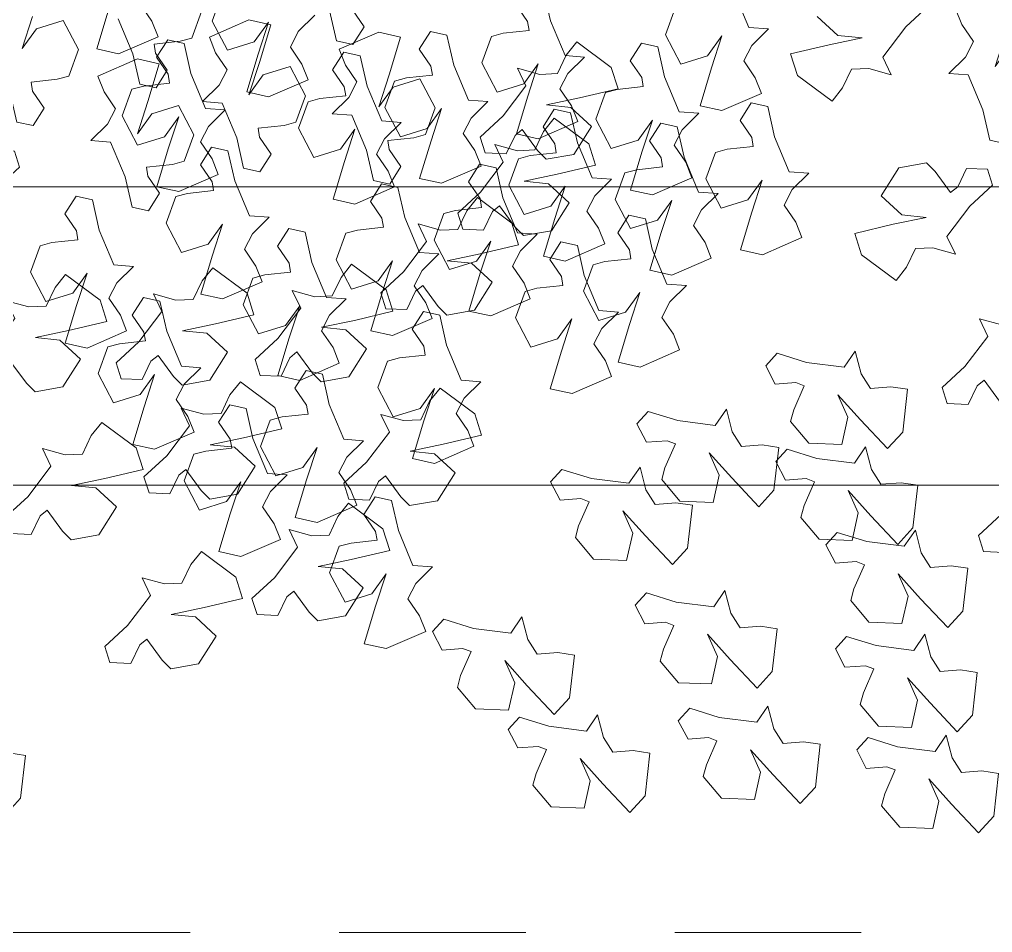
# Model space of a CAD drawing. Header units: metres. Extents: x 8 to 2416, y -346 to 476.
# Drawn here: x 222.397 to 223.05, y -116.551 to -115.938 of the extents above; entities that cross this region are included whole.
import ezdxf

# ---------------------------------------------------------------- set-up
doc = ezdxf.new("R2010")
doc.units = ezdxf.units.M
doc.linetypes.add('0', pattern=[0])
doc.linetypes.add('HIDDEN2', pattern=[0.1875, 0.125, -0.0625])
doc.layers.get('0').update_dxf_attribs({"color": 250, "linetype": '0', "lineweight": 20})
for name, color, linetype, lineweight in [('ARBOLES', 86, 'Continuous', 0), ('baños', 140, 'Continuous', 0), ('muros bajitos', 252, 'Continuous', 5)]:
    doc.layers.add(name, color=color, linetype=linetype, lineweight=lineweight)
doc.layers.add('Techos 1', color=7, linetype='HIDDEN2', lineweight=9, true_color=0x42391a)
doc.styles.get("Standard").update_dxf_attribs({"font": 'arial.ttf', "height": 0.1875})

# ---------------------------------------------------------------- blocks, each defined once
blk = doc.blocks.new('TREES')
at = {"layer": 'ARBOLES', "color": 252, "true_color": 0x8da178}
for p, q in [((0.11066, 0.00966), (0.11286, 0.00294)), ((0.11883, 0.00671), (0.11582, 0.01032)), ((0.02032, 0.00153), (0.02504, 0.0068)), ((0.03129, 0.00668), (0.03303, 0.00325)), ((0.11666, 0.00246), (0.11883, 0.00671)), ((0.16753, 0.00781), (0.16542, 0.00459)), ((0.17594, 0.00272), (0.16753, 0.00781)), ((-0.01535, -0.00196), (-0.01943, 0.00566)), ((0.07993, 0.00042), (0.08157, 0.00666)), ((0.09249, 0.00578), (0.08388, 0.00104)), ((0.09758, 0.00514), (0.09249, 0.00578)), ((0.09581, -0.00369), (0.09758, 0.00514)), ((0.12228, 0.00578), (0.11366, 0.00104)), ((0.12737, 0.00514), (0.12228, 0.00578)), ((0.12559, -0.00369), (0.12737, 0.00514)), ((0.16542, 0.00459), (0.1638, 0.00018)), ((0.03303, 0.00325), (0.03604, -0.00036)), ((0.06276, 0.00321), (0.06684, -0.00441)), ((0.11286, 0.00294), (0.11666, 0.00246)), ((0.17793, -0.00201), (0.17594, 0.00272)), ((-0.06062, -0.00466), (-0.06282, 0.00206)), ((-0.03253, 0.00083), (-0.03416, -0.00541)), ((-0.00005, 0.00202), (0.00506, -0.00188)), ((0.01576, -0.00581), (0.02032, 0.00153)), ((0.04152, -0.00558), (0.04322, 0.00195)), ((0.05027, 0.00172), (0.04435, -0.00075)), ((0.0544, -0.00461), (0.05027, 0.00172)), ((0.07732, -0.00055), (0.07993, 0.00042)), ((0.08388, 0.00104), (0.08562, -0.0024)), ((0.11366, 0.00104), (0.1154, -0.0024)), ((0.1546, 0.00056), (0.15691, -0.00328)), ((0.15987, -0.00037), (0.1546, 0.00056)), ((0.1638, 0.00018), (0.15987, -0.00037)), ((-0.06879, -0.00171), (-0.06578, -0.00532)), ((-0.01087, -0.00188), (-0.01535, -0.00196)), ((-0.01431, -0.00598), (-0.01087, -0.00188)), ((0.01066, -0.00192), (0.00328, -0.00421)), ((0.00506, -0.00188), (0.01066, -0.00192)), ((0.03604, -0.00036), (0.03455, -0.00404)), ((0.04435, -0.00075), (0.04152, -0.00558)), ((0.07148, -0.00175), (0.07732, -0.00055)), ((0.072, -0.00375), (0.07148, -0.00175)), ((0.16939, -0.00488), (0.17793, -0.00201)), ((-0.02411, -0.00927), (-0.02128, -0.00444)), ((-0.02128, -0.00444), (-0.02298, -0.01197)), ((0.00328, -0.00421), (-0.00526, -0.00709)), ((0.03455, -0.00404), (0.03111, -0.00814)), ((0.06684, -0.00441), (0.06904, -0.01113)), ((0.07501, -0.00736), (0.072, -0.00375)), ((0.08562, -0.0024), (0.08862, -0.00601)), ((0.0941, -0.01123), (0.09581, -0.00369)), ((0.10286, -0.00393), (0.09694, -0.0064)), ((0.10698, -0.01025), (0.10286, -0.00393)), ((0.1154, -0.0024), (0.11841, -0.00601)), ((0.12389, -0.01123), (0.12559, -0.00369)), ((0.13264, -0.00393), (0.12672, -0.0064)), ((0.13677, -0.01025), (0.13264, -0.00393)), ((0.15691, -0.00328), (0.15235, -0.01062)), ((-0.13593, -0.00574), (-0.13756, -0.01198)), ((-0.06578, -0.00532), (-0.06526, -0.00732)), ((-0.05654, -0.01229), (-0.06062, -0.00466)), ((-0.03416, -0.00541), (-0.03004, -0.01174)), ((-0.0158, -0.00966), (-0.01431, -0.00598)), ((0.01808, -0.00965), (0.01576, -0.00581)), ((0.05277, -0.01085), (0.0544, -0.00461)), ((0.06796, -0.00547), (0.05935, -0.01021)), ((0.07305, -0.00611), (0.06796, -0.00547)), ((0.07127, -0.01494), (0.07305, -0.00611)), ((0.08862, -0.00601), (0.08714, -0.00969)), ((0.09694, -0.0064), (0.0941, -0.01123)), ((0.11841, -0.00601), (0.11692, -0.00969)), ((0.12672, -0.0064), (0.12389, -0.01123)), ((0.16202, -0.00717), (0.16939, -0.00488)), ((-0.11772, -0.01255), (-0.11428, -0.00845)), ((-0.0711, -0.00852), (-0.07371, -0.00949)), ((-0.06526, -0.00732), (-0.0711, -0.00852)), ((-0.03945, -0.0078), (-0.04162, -0.01205)), ((-0.03565, -0.00828), (-0.03945, -0.0078)), ((-0.03345, -0.015), (-0.03565, -0.00828)), ((-0.00526, -0.00709), (-0.00327, -0.01181)), ((0.00887, -0.00927), (0.0128, -0.00872)), ((0.0128, -0.00872), (0.01808, -0.00965)), ((0.03111, -0.00814), (0.03559, -0.00805)), ((0.03559, -0.00805), (0.03967, -0.01568)), ((0.07284, -0.01161), (0.07501, -0.00736)), ((0.16762, -0.00721), (0.16202, -0.00717)), ((0.17272, -0.01111), (0.16762, -0.00721)), ((-0.15125, -0.01327), (-0.15426, -0.00966)), ((-0.12752, -0.01584), (-0.12468, -0.01101)), ((-0.12468, -0.01101), (-0.12639, -0.01854)), ((-0.08765, -0.00968), (-0.08982, -0.01393)), ((-0.08385, -0.01016), (-0.08765, -0.00968)), ((-0.08165, -0.01688), (-0.08385, -0.01016)), ((-0.07371, -0.00949), (-0.07534, -0.01573)), ((-0.03004, -0.01174), (-0.02411, -0.00927)), ((-0.01279, -0.01327), (-0.0158, -0.00966)), ((0.00725, -0.01368), (0.00887, -0.00927)), ((0.05015, -0.01182), (0.05277, -0.01085)), ((0.05935, -0.01021), (0.06108, -0.01365)), ((0.08714, -0.00969), (0.0837, -0.01379)), ((0.10535, -0.01649), (0.10698, -0.01025)), ((0.11692, -0.00969), (0.11348, -0.01379)), ((0.13514, -0.01649), (0.13677, -0.01025)), ((0.15235, -0.01062), (0.14763, -0.01589)), ((0.16403, -0.01003), (0.16192, -0.01325)), ((0.17244, -0.01512), (0.16403, -0.01003)), ((0.1693, -0.01784), (0.17272, -0.01111)), ((-0.16144, -0.01197), (-0.16321, -0.0208)), ((-0.14951, -0.0167), (-0.15125, -0.01327)), ((-0.13756, -0.01198), (-0.13344, -0.01831)), ((-0.1192, -0.01623), (-0.11772, -0.01255)), ((-0.05206, -0.0122), (-0.05654, -0.01229)), ((-0.0555, -0.0163), (-0.05206, -0.0122)), ((-0.04162, -0.01205), (-0.03861, -0.01566)), ((-0.02298, -0.01197), (-0.02476, -0.0208)), ((-0.01106, -0.0167), (-0.01279, -0.01327)), ((-0.00327, -0.01181), (0.00515, -0.0169)), ((0.04431, -0.01302), (0.05015, -0.01182)), ((0.04483, -0.01502), (0.04431, -0.01302)), ((0.06904, -0.01113), (0.07284, -0.01161)), ((0.1555, -0.01477), (0.15698, -0.01331)), ((0.15698, -0.01331), (0.16093, -0.01777)), ((0.16192, -0.01325), (0.1603, -0.01766)), ((-0.08982, -0.01393), (-0.08681, -0.01753)), ((-0.0653, -0.01959), (-0.06246, -0.01476)), ((-0.06246, -0.01476), (-0.06417, -0.02229)), ((-0.02937, -0.02263), (-0.03345, -0.015)), ((0.00515, -0.0169), (0.00725, -0.01368)), ((0.04784, -0.01863), (0.04483, -0.01502)), ((0.06108, -0.01365), (0.06409, -0.01725)), ((0.06957, -0.02248), (0.07127, -0.01494)), ((0.07833, -0.01517), (0.0724, -0.01765)), ((0.08245, -0.0215), (0.07833, -0.01517)), ((0.0837, -0.01379), (0.08818, -0.0137)), ((0.08818, -0.0137), (0.09226, -0.02132)), ((0.11348, -0.01379), (0.11796, -0.0137)), ((0.11796, -0.0137), (0.12204, -0.02132)), ((0.15388, -0.01917), (0.1555, -0.01477)), ((0.17443, -0.01985), (0.17244, -0.01512)), ((-0.15813, -0.02144), (-0.14951, -0.0167)), ((-0.14724, -0.01718), (-0.14941, -0.02142)), ((-0.14344, -0.01766), (-0.14724, -0.01718)), ((-0.14124, -0.02438), (-0.14344, -0.01766)), ((-0.13344, -0.01831), (-0.12752, -0.01584)), ((-0.1162, -0.01984), (-0.1192, -0.01623)), ((-0.10692, -0.01625), (-0.10909, -0.0205)), ((-0.10312, -0.01673), (-0.10692, -0.01625)), ((-0.10092, -0.02345), (-0.10312, -0.01673)), ((-0.08681, -0.01753), (-0.08629, -0.01954)), ((-0.07757, -0.0245), (-0.08165, -0.01688)), ((-0.07534, -0.01573), (-0.07122, -0.02206)), ((-0.05698, -0.01998), (-0.0555, -0.0163)), ((-0.03809, -0.01767), (-0.04393, -0.01886)), ((-0.03861, -0.01566), (-0.03809, -0.01767)), ((-0.01967, -0.02144), (-0.01106, -0.0167)), ((0.03967, -0.01568), (0.04187, -0.0224)), ((0.06409, -0.01725), (0.0626, -0.02093)), ((0.0724, -0.01765), (0.06957, -0.02248)), ((0.0969, -0.01866), (0.10274, -0.01747)), ((0.10274, -0.01747), (0.10535, -0.01649)), ((0.12668, -0.01866), (0.13252, -0.01747)), ((0.13252, -0.01747), (0.13514, -0.01649)), ((0.14763, -0.01589), (0.14912, -0.01942)), ((0.1511, -0.01728), (0.15341, -0.02112)), ((0.15637, -0.01821), (0.1511, -0.01728)), ((0.1603, -0.01766), (0.15637, -0.01821)), ((0.16093, -0.01777), (0.16308, -0.01955)), ((-0.12639, -0.01854), (-0.12816, -0.02737)), ((-0.11446, -0.02327), (-0.1162, -0.01984)), ((-0.08629, -0.01954), (-0.09213, -0.02073)), ((-0.07122, -0.02206), (-0.0653, -0.01959)), ((-0.05398, -0.02359), (-0.05698, -0.01998)), ((-0.04654, -0.01983), (-0.04818, -0.02607)), ((-0.04393, -0.01886), (-0.04654, -0.01983)), ((-0.01317, -0.01907), (-0.01533, -0.02332)), ((-0.00936, -0.01955), (-0.01317, -0.01907)), ((-0.00716, -0.02627), (-0.00936, -0.01955)), ((0.04567, -0.02288), (0.04784, -0.01863)), ((0.09742, -0.02067), (0.0969, -0.01866)), ((0.1272, -0.02067), (0.12668, -0.01866)), ((0.14912, -0.01942), (0.15388, -0.01917)), ((0.16308, -0.01955), (0.1693, -0.01784)), ((0.1659, -0.02272), (0.17443, -0.01985)), ((-0.16321, -0.0208), (-0.15813, -0.02144)), ((-0.14941, -0.02142), (-0.1464, -0.02503)), ((-0.10909, -0.0205), (-0.10608, -0.02411)), ((-0.09475, -0.02171), (-0.09638, -0.02795)), ((-0.09213, -0.02073), (-0.09475, -0.02171)), ((-0.02476, -0.0208), (-0.01967, -0.02144)), ((0.0626, -0.02093), (0.05916, -0.02504)), ((0.08082, -0.02774), (0.08245, -0.0215)), ((0.09226, -0.02132), (0.09446, -0.02804)), ((0.10043, -0.02428), (0.09742, -0.02067)), ((0.12204, -0.02132), (0.12424, -0.02804)), ((0.13021, -0.02428), (0.1272, -0.02067)), ((0.15341, -0.02112), (0.14885, -0.02846)), ((-0.13716, -0.032), (-0.14124, -0.02438)), ((-0.12307, -0.02801), (-0.11446, -0.02327)), ((-0.10608, -0.02411), (-0.10556, -0.02611)), ((-0.09684, -0.03107), (-0.10092, -0.02345)), ((-0.07309, -0.02441), (-0.07757, -0.0245)), ((-0.07653, -0.02852), (-0.07309, -0.02441)), ((-0.06417, -0.02229), (-0.06594, -0.03112)), ((-0.05224, -0.02702), (-0.05398, -0.02359)), ((-0.02489, -0.02254), (-0.02937, -0.02263)), ((-0.02833, -0.02664), (-0.02489, -0.02254)), ((-0.01533, -0.02332), (-0.01233, -0.02693)), ((0.04187, -0.0224), (0.04567, -0.02288)), ((0.09826, -0.02852), (0.10043, -0.02428)), ((0.12804, -0.02852), (0.13021, -0.02428)), ((0.15852, -0.02502), (0.1659, -0.02272)), ((-0.1464, -0.02503), (-0.14588, -0.02704)), ((-0.10556, -0.02611), (-0.1114, -0.0273)), ((-0.05785, -0.0247), (-0.06002, -0.02894)), ((-0.05405, -0.02517), (-0.05785, -0.0247)), ((-0.05185, -0.0319), (-0.05405, -0.02517)), ((-0.04818, -0.02607), (-0.04405, -0.0324)), ((-0.03813, -0.02993), (-0.0353, -0.0251)), ((-0.0353, -0.0251), (-0.037, -0.03263)), ((-0.03332, -0.02564), (-0.03548, -0.02989)), ((-0.02951, -0.02612), (-0.03332, -0.02564)), ((-0.02982, -0.03032), (-0.02833, -0.02664)), ((-0.02731, -0.03284), (-0.02951, -0.02612)), ((-0.00309, -0.0339), (-0.00716, -0.02627)), ((0.05916, -0.02504), (0.06364, -0.02495)), ((0.06364, -0.02495), (0.06772, -0.03257)), ((0.16412, -0.02505), (0.15852, -0.02502)), ((0.16922, -0.02895), (0.16412, -0.02505)), ((-0.15172, -0.02823), (-0.15433, -0.02921)), ((-0.14588, -0.02704), (-0.15172, -0.02823)), ((-0.12816, -0.02737), (-0.12307, -0.02801)), ((-0.11401, -0.02828), (-0.11564, -0.03452)), ((-0.1114, -0.0273), (-0.11401, -0.02828)), ((-0.09638, -0.02795), (-0.09226, -0.03427)), ((-0.08633, -0.0318), (-0.0835, -0.02697)), ((-0.0835, -0.02697), (-0.0852, -0.03451)), ((-0.07802, -0.0322), (-0.07653, -0.02852)), ((-0.06085, -0.03176), (-0.05224, -0.02702)), ((-0.01233, -0.02693), (-0.0118, -0.02893)), ((0.07236, -0.02991), (0.0782, -0.02872)), ((0.0782, -0.02872), (0.08082, -0.02774)), ((0.09446, -0.02804), (0.09826, -0.02852)), ((0.12424, -0.02804), (0.12804, -0.02852)), ((0.14885, -0.02846), (0.14413, -0.03373)), ((-0.15433, -0.02921), (-0.15596, -0.03545)), ((-0.09236, -0.03099), (-0.09684, -0.03107)), ((-0.0958, -0.03509), (-0.09236, -0.03099)), ((-0.06002, -0.02894), (-0.05701, -0.03255)), ((-0.04405, -0.0324), (-0.03813, -0.02993)), ((-0.03548, -0.02989), (-0.03248, -0.0335)), ((-0.02681, -0.03393), (-0.02982, -0.03032)), ((-0.02026, -0.0311), (-0.02189, -0.03734)), ((-0.01764, -0.03013), (-0.02026, -0.0311)), ((-0.0118, -0.02893), (-0.01764, -0.03013)), ((0.02177, -0.03068), (0.01835, -0.03741)), ((0.02799, -0.02897), (0.02177, -0.03068)), ((0.03015, -0.03075), (0.02799, -0.02897)), ((0.0341, -0.03521), (0.03015, -0.03075)), ((0.0372, -0.02935), (0.03558, -0.03376)), ((0.04196, -0.0291), (0.0372, -0.02935)), ((0.04344, -0.03263), (0.04196, -0.0291)), ((0.07288, -0.03192), (0.07236, -0.02991)), ((0.14826, -0.02975), (0.14615, -0.03297)), ((0.15667, -0.03484), (0.14826, -0.02975)), ((0.1658, -0.03568), (0.16922, -0.02895)), ((-0.13268, -0.03191), (-0.13716, -0.032)), ((-0.13612, -0.03601), (-0.13268, -0.03191)), ((-0.09226, -0.03427), (-0.08633, -0.0318)), ((-0.07501, -0.0358), (-0.07802, -0.0322)), ((-0.06594, -0.03112), (-0.06085, -0.03176)), ((-0.05701, -0.03255), (-0.05649, -0.03456)), ((-0.04777, -0.03952), (-0.05185, -0.0319)), ((-0.037, -0.03263), (-0.03878, -0.04146)), ((-0.02324, -0.04047), (-0.02731, -0.03284)), ((0.03872, -0.0379), (0.04344, -0.03263)), ((0.06772, -0.03257), (0.06992, -0.03929)), ((0.07589, -0.03552), (0.07288, -0.03192)), ((0.14615, -0.03297), (0.14453, -0.03737)), ((0.15038, -0.03701), (0.152, -0.03261)), ((0.152, -0.03261), (0.15348, -0.03115)), ((0.15348, -0.03115), (0.15743, -0.03561)), ((-0.15596, -0.03545), (-0.15184, -0.04177)), ((-0.14592, -0.0393), (-0.14308, -0.03447)), ((-0.14308, -0.03447), (-0.14479, -0.04201)), ((-0.11564, -0.03452), (-0.11152, -0.04085)), ((-0.1056, -0.03838), (-0.10276, -0.03355)), ((-0.10276, -0.03355), (-0.10447, -0.04108)), ((-0.09728, -0.03877), (-0.0958, -0.03509)), ((-0.0852, -0.03451), (-0.08698, -0.04334)), ((-0.05649, -0.03456), (-0.06233, -0.03575)), ((-0.03196, -0.03551), (-0.03779, -0.0367)), ((-0.03248, -0.0335), (-0.03196, -0.03551)), ((-0.02507, -0.03736), (-0.02681, -0.03393)), ((0.0014, -0.03381), (-0.00309, -0.0339)), ((-0.00204, -0.03791), (0.0014, -0.03381)), ((0.03558, -0.03376), (0.0341, -0.03521)), ((0.07372, -0.03977), (0.07589, -0.03552)), ((0.14413, -0.03373), (0.14562, -0.03726)), ((0.15866, -0.03956), (0.15667, -0.03484)), ((-0.1376, -0.03969), (-0.13612, -0.03601)), ((-0.07328, -0.03924), (-0.07501, -0.0358)), ((-0.06495, -0.03673), (-0.06658, -0.04297)), ((-0.06233, -0.03575), (-0.06495, -0.03673)), ((-0.04041, -0.03767), (-0.04204, -0.04391)), ((-0.03779, -0.0367), (-0.04041, -0.03767)), ((-0.03369, -0.0421), (-0.02507, -0.03736)), ((-0.02189, -0.03734), (-0.01777, -0.04367)), ((-0.01184, -0.0412), (-0.00901, -0.03637)), ((-0.00901, -0.03637), (-0.01072, -0.0439)), ((0.01835, -0.03741), (0.02346, -0.04131)), ((0.13533, -0.037), (0.13765, -0.04084)), ((0.1406, -0.03793), (0.13533, -0.037)), ((0.14453, -0.03737), (0.1406, -0.03793)), ((0.14562, -0.03726), (0.15038, -0.03701)), ((0.15743, -0.03561), (0.15958, -0.03739)), ((0.15958, -0.03739), (0.1658, -0.03568)), ((-0.15184, -0.04177), (-0.14592, -0.0393)), ((-0.1346, -0.0433), (-0.1376, -0.03969)), ((-0.11152, -0.04085), (-0.1056, -0.03838)), ((-0.09428, -0.04238), (-0.09728, -0.03877)), ((-0.08189, -0.04398), (-0.07328, -0.03924)), ((-0.07364, -0.03879), (-0.0758, -0.04304)), ((-0.06983, -0.03927), (-0.07364, -0.03879)), ((-0.06763, -0.04599), (-0.06983, -0.03927)), ((-0.04329, -0.03943), (-0.04777, -0.03952)), ((-0.04673, -0.04353), (-0.04329, -0.03943)), ((-0.00353, -0.04159), (-0.00204, -0.03791)), ((0.03416, -0.04524), (0.03872, -0.0379)), ((0.06992, -0.03929), (0.07372, -0.03977)), ((0.15013, -0.04244), (0.15866, -0.03956)), ((-0.14479, -0.04201), (-0.14656, -0.05084)), ((-0.13497, -0.04066), (-0.13714, -0.04491)), ((-0.13117, -0.04114), (-0.13497, -0.04066)), ((-0.12897, -0.04786), (-0.13117, -0.04114)), ((-0.10447, -0.04108), (-0.10624, -0.04991)), ((-0.05653, -0.04682), (-0.0537, -0.04199)), ((-0.0537, -0.04199), (-0.0554, -0.04953)), ((-0.03878, -0.04146), (-0.03369, -0.0421)), ((-0.01876, -0.04038), (-0.02324, -0.04047)), ((-0.02219, -0.04448), (-0.01876, -0.04038)), ((-0.01777, -0.04367), (-0.01184, -0.0412)), ((-0.00052, -0.0452), (-0.00353, -0.04159)), ((0.02906, -0.04135), (0.02168, -0.04364)), ((0.02346, -0.04131), (0.02906, -0.04135)), ((0.13765, -0.04084), (0.13308, -0.04818)), ((-0.13286, -0.04674), (-0.1346, -0.0433)), ((-0.09254, -0.04581), (-0.09428, -0.04238)), ((-0.08698, -0.04334), (-0.08189, -0.04398)), ((-0.0758, -0.04304), (-0.0728, -0.04664)), ((-0.06658, -0.04297), (-0.06245, -0.04929)), ((-0.04822, -0.04721), (-0.04673, -0.04353)), ((-0.04204, -0.04391), (-0.03792, -0.05024)), ((-0.03199, -0.04777), (-0.02916, -0.04294)), ((-0.02916, -0.04294), (-0.03087, -0.05048)), ((-0.01072, -0.0439), (-0.01249, -0.05273)), ((0.02168, -0.04364), (0.01314, -0.04652)), ((0.14275, -0.04473), (0.15013, -0.04244)), ((-0.13714, -0.04491), (-0.13413, -0.04852)), ((-0.10116, -0.05055), (-0.09254, -0.04581)), ((-0.09554, -0.04536), (-0.0977, -0.04961)), ((-0.09173, -0.04584), (-0.09554, -0.04536)), ((-0.08953, -0.05256), (-0.09173, -0.04584)), ((-0.0728, -0.04664), (-0.07227, -0.04865)), ((-0.06356, -0.05361), (-0.06763, -0.04599)), ((-0.02368, -0.04816), (-0.02219, -0.04448)), ((0.00121, -0.04863), (-0.00052, -0.0452)), ((0.01314, -0.04652), (0.01514, -0.05124)), ((0.03648, -0.04908), (0.03416, -0.04524)), ((0.14835, -0.04477), (0.14275, -0.04473)), ((0.15345, -0.04866), (0.14835, -0.04477)), ((-0.14147, -0.05148), (-0.13286, -0.04674)), ((-0.13413, -0.04852), (-0.13361, -0.05052)), ((-0.12489, -0.05549), (-0.12897, -0.04786)), ((-0.07227, -0.04865), (-0.07811, -0.04984)), ((-0.06245, -0.04929), (-0.05653, -0.04682)), ((-0.04521, -0.05082), (-0.04822, -0.04721)), ((-0.03859, -0.04723), (-0.04075, -0.05148)), ((-0.03478, -0.04771), (-0.03859, -0.04723)), ((-0.03792, -0.05024), (-0.03199, -0.04777)), ((-0.03258, -0.05443), (-0.03478, -0.04771)), ((-0.02067, -0.05177), (-0.02368, -0.04816)), ((-0.0074, -0.05337), (0.00121, -0.04863)), ((0.02565, -0.05311), (0.02727, -0.0487)), ((0.02727, -0.0487), (0.03121, -0.04815)), ((0.03121, -0.04815), (0.03648, -0.04908)), ((0.12109, -0.04759), (0.11899, -0.05081)), ((0.1295, -0.05268), (0.12109, -0.04759)), ((0.13308, -0.04818), (0.12836, -0.05344)), ((0.15004, -0.0554), (0.15345, -0.04866)), ((-0.14656, -0.05084), (-0.14147, -0.05148)), ((-0.13361, -0.05052), (-0.13945, -0.05172)), ((-0.10624, -0.04991), (-0.10116, -0.05055)), ((-0.0977, -0.04961), (-0.0947, -0.05321)), ((-0.08073, -0.05082), (-0.08236, -0.05706)), ((-0.07811, -0.04984), (-0.08073, -0.05082)), ((-0.0554, -0.04953), (-0.05718, -0.05836)), ((-0.04347, -0.05426), (-0.04521, -0.05082)), ((-0.03087, -0.05048), (-0.03264, -0.0593)), ((0.11899, -0.05081), (0.11737, -0.05521)), ((0.13623, -0.05232), (0.13771, -0.05087)), ((0.13771, -0.05087), (0.14166, -0.05533)), ((-0.14207, -0.05269), (-0.1437, -0.05893)), ((-0.13945, -0.05172), (-0.14207, -0.05269)), ((-0.0947, -0.05321), (-0.09417, -0.05522)), ((-0.08546, -0.06018), (-0.08953, -0.05256)), ((-0.04075, -0.05148), (-0.03774, -0.05509)), ((-0.01894, -0.0552), (-0.02067, -0.05177)), ((-0.01249, -0.05273), (-0.0074, -0.05337)), ((0.01514, -0.05124), (0.02355, -0.05633)), ((0.02355, -0.05633), (0.02565, -0.05311)), ((0.08956, -0.05134), (0.08745, -0.05456)), ((0.09797, -0.05643), (0.08956, -0.05134)), ((0.1315, -0.0574), (0.1295, -0.05268)), ((0.13461, -0.05673), (0.13623, -0.05232)), ((-0.16476, -0.05473), (-0.16692, -0.05898)), ((-0.16095, -0.05521), (-0.16476, -0.05473)), ((-0.15875, -0.06193), (-0.16095, -0.05521)), ((-0.12041, -0.0554), (-0.12489, -0.05549)), ((-0.12385, -0.0595), (-0.12041, -0.0554)), ((-0.09417, -0.05522), (-0.10001, -0.05641)), ((-0.05907, -0.05352), (-0.06356, -0.05361)), ((-0.06251, -0.05762), (-0.05907, -0.05352)), ((-0.05349, -0.05473), (-0.05565, -0.05898)), ((-0.04968, -0.05521), (-0.05349, -0.05473)), ((-0.05209, -0.059), (-0.04347, -0.05426)), ((-0.04748, -0.06193), (-0.04968, -0.05521)), ((-0.03774, -0.05509), (-0.03722, -0.0571)), ((-0.02851, -0.06206), (-0.03258, -0.05443)), ((-0.02755, -0.05994), (-0.01894, -0.0552)), ((0.08745, -0.05456), (0.08583, -0.05896)), ((0.10816, -0.05484), (0.11048, -0.05868)), ((0.11343, -0.05577), (0.10816, -0.05484)), ((0.11737, -0.05521), (0.11343, -0.05577)), ((0.12836, -0.05344), (0.12985, -0.05698)), ((0.14166, -0.05533), (0.14381, -0.05711)), ((0.14381, -0.05711), (0.15004, -0.0554)), ((-0.11569, -0.05756), (-0.11785, -0.0618)), ((-0.11188, -0.05803), (-0.11569, -0.05756)), ((-0.10263, -0.05739), (-0.10426, -0.06363)), ((-0.10001, -0.05641), (-0.10263, -0.05739)), ((-0.08236, -0.05706), (-0.07824, -0.06338)), ((-0.07231, -0.06091), (-0.06948, -0.05608)), ((-0.06948, -0.05608), (-0.07119, -0.06362)), ((-0.064, -0.06131), (-0.06251, -0.05762)), ((-0.03722, -0.0571), (-0.04306, -0.05829)), ((0.05626, -0.05603), (0.05415, -0.05925)), ((0.06467, -0.06112), (0.05626, -0.05603)), ((0.09996, -0.06115), (0.09797, -0.05643)), ((0.12296, -0.06028), (0.1315, -0.0574)), ((0.12985, -0.05698), (0.13461, -0.05673)), ((-0.16692, -0.05898), (-0.16391, -0.06259)), ((-0.1437, -0.05893), (-0.13957, -0.06526)), ((-0.13365, -0.06279), (-0.13082, -0.05796)), ((-0.13082, -0.05796), (-0.13252, -0.06549)), ((-0.12534, -0.06318), (-0.12385, -0.0595)), ((-0.10968, -0.06476), (-0.11188, -0.05803)), ((-0.05718, -0.05836), (-0.05209, -0.059)), ((-0.05565, -0.05898), (-0.05265, -0.06259)), ((-0.04568, -0.05926), (-0.04731, -0.0655)), ((-0.04306, -0.05829), (-0.04568, -0.05926)), ((-0.03264, -0.0593), (-0.02755, -0.05994)), ((0.05415, -0.05925), (0.05253, -0.06366)), ((0.07663, -0.05859), (0.07895, -0.06243)), ((0.0819, -0.05952), (0.07663, -0.05859)), ((0.08583, -0.05896), (0.0819, -0.05952)), ((0.11048, -0.05868), (0.10592, -0.06602)), ((-0.15468, -0.06956), (-0.15875, -0.06193)), ((-0.11785, -0.0618), (-0.11485, -0.06541)), ((-0.08097, -0.06009), (-0.08546, -0.06018)), ((-0.08441, -0.0642), (-0.08097, -0.06009)), ((-0.07824, -0.06338), (-0.07231, -0.06091)), ((-0.06099, -0.06491), (-0.064, -0.06131)), ((-0.04341, -0.06956), (-0.04748, -0.06193)), ((-0.02402, -0.06197), (-0.02851, -0.06206)), ((-0.02746, -0.06607), (-0.02402, -0.06197)), ((0.06666, -0.06585), (0.06467, -0.06112)), ((0.09143, -0.06403), (0.09996, -0.06115)), ((0.11558, -0.06257), (0.12296, -0.06028)), ((-0.16391, -0.06259), (-0.16339, -0.06459)), ((-0.13957, -0.06526), (-0.13365, -0.06279)), ((-0.12233, -0.06679), (-0.12534, -0.06318)), ((-0.10426, -0.06363), (-0.10014, -0.06996)), ((-0.09421, -0.06748), (-0.09138, -0.06266)), ((-0.09138, -0.06266), (-0.09309, -0.07019)), ((-0.0859, -0.06788), (-0.08441, -0.0642)), ((-0.07119, -0.06362), (-0.07296, -0.07245)), ((-0.05265, -0.06259), (-0.05212, -0.06459)), ((0.04333, -0.06329), (0.04565, -0.06712)), ((0.0486, -0.06421), (0.04333, -0.06329)), ((0.05253, -0.06366), (0.0486, -0.06421)), ((0.07895, -0.06243), (0.07438, -0.06977)), ((0.08405, -0.06632), (0.09143, -0.06403)), ((0.12118, -0.06261), (0.11558, -0.06257)), ((0.12628, -0.06651), (0.12118, -0.06261)), ((-0.16923, -0.06579), (-0.17185, -0.06676)), ((-0.16339, -0.06459), (-0.16923, -0.06579)), ((-0.13252, -0.06549), (-0.1343, -0.07432)), ((-0.11485, -0.06541), (-0.11432, -0.06742)), ((-0.10561, -0.07238), (-0.10968, -0.06476)), ((-0.05926, -0.06835), (-0.06099, -0.06491)), ((-0.05796, -0.06579), (-0.06058, -0.06676)), ((-0.05212, -0.06459), (-0.05796, -0.06579)), ((-0.04731, -0.0655), (-0.04319, -0.07183)), ((-0.03726, -0.06936), (-0.03443, -0.06453)), ((-0.03443, -0.06453), (-0.03613, -0.07207)), ((-0.02895, -0.06975), (-0.02746, -0.06607)), ((0.05813, -0.06873), (0.06666, -0.06585)), ((0.08965, -0.06636), (0.08405, -0.06632)), ((0.09475, -0.07025), (0.08965, -0.06636)), ((0.10592, -0.06602), (0.10119, -0.07129)), ((0.12287, -0.07324), (0.12628, -0.06651)), ((-0.17185, -0.06676), (-0.17348, -0.073)), ((-0.12016, -0.06861), (-0.12278, -0.06958)), ((-0.12059, -0.07022), (-0.12233, -0.06679)), ((-0.11432, -0.06742), (-0.12016, -0.06861)), ((-0.10014, -0.06996), (-0.09421, -0.06748)), ((-0.08289, -0.07148), (-0.0859, -0.06788)), ((-0.06787, -0.07309), (-0.05926, -0.06835)), ((-0.06058, -0.06676), (-0.06221, -0.073)), ((0.04565, -0.06712), (0.04108, -0.07447)), ((0.05075, -0.07102), (0.05813, -0.06873)), ((0.10906, -0.07016), (0.11054, -0.06871)), ((0.11054, -0.06871), (0.11449, -0.07317)), ((-0.15019, -0.06947), (-0.15468, -0.06956)), ((-0.15363, -0.07357), (-0.15019, -0.06947)), ((-0.12921, -0.07496), (-0.12059, -0.07022)), ((-0.12278, -0.06958), (-0.12441, -0.07583)), ((-0.09309, -0.07019), (-0.09486, -0.07902)), ((-0.03892, -0.06947), (-0.04341, -0.06956)), ((-0.04319, -0.07183), (-0.03726, -0.06936)), ((-0.04236, -0.07357), (-0.03892, -0.06947)), ((-0.02594, -0.07336), (-0.02895, -0.06975)), ((0.05635, -0.07106), (0.05075, -0.07102)), ((0.06145, -0.07495), (0.05635, -0.07106)), ((0.07438, -0.06977), (0.06966, -0.07503)), ((0.09133, -0.07699), (0.09475, -0.07025)), ((0.10744, -0.07457), (0.10906, -0.07016)), ((-0.17348, -0.073), (-0.16936, -0.07933)), ((-0.16343, -0.07686), (-0.1606, -0.07203)), ((-0.1606, -0.07203), (-0.1623, -0.07956)), ((-0.10113, -0.07229), (-0.10561, -0.07238)), ((-0.10456, -0.07639), (-0.10113, -0.07229)), ((-0.08116, -0.07492), (-0.08289, -0.07148)), ((-0.07296, -0.07245), (-0.06787, -0.07309)), ((-0.06221, -0.073), (-0.05809, -0.07933)), ((-0.05216, -0.07686), (-0.04933, -0.07203)), ((-0.04933, -0.07203), (-0.05103, -0.07956)), ((-0.03613, -0.07207), (-0.03791, -0.08089)), ((0.01577, -0.07329), (0.01361, -0.07721)), ((0.0176, -0.07831), (0.01577, -0.07329)), ((0.07753, -0.07391), (0.07901, -0.07246)), ((0.07901, -0.07246), (0.08296, -0.07692)), ((0.10119, -0.07129), (0.10268, -0.07482)), ((0.11449, -0.07317), (0.11665, -0.07495)), ((0.11665, -0.07495), (0.12287, -0.07324)), ((-0.15512, -0.07725), (-0.15363, -0.07357)), ((-0.1343, -0.07432), (-0.12921, -0.07496)), ((-0.11436, -0.07968), (-0.11153, -0.07485)), ((-0.11153, -0.07485), (-0.11324, -0.08239)), ((-0.08977, -0.07966), (-0.08116, -0.07492)), ((-0.08327, -0.07352), (-0.08544, -0.07777)), ((-0.07947, -0.074), (-0.08327, -0.07352)), ((-0.07727, -0.08072), (-0.07947, -0.074)), ((-0.04385, -0.07725), (-0.04236, -0.07357)), ((-0.02421, -0.07679), (-0.02594, -0.07336)), ((-0.00196, -0.07547), (-0.00427, -0.07853)), ((0.00496, -0.07693), (-0.00196, -0.07547)), ((0.04108, -0.07447), (0.03636, -0.07973)), ((0.05803, -0.08168), (0.06145, -0.07495)), ((0.06966, -0.07503), (0.07115, -0.07857)), ((0.07591, -0.07832), (0.07753, -0.07391)), ((0.10268, -0.07482), (0.10744, -0.07457)), ((0.14388, -0.07387), (0.14177, -0.07709)), ((0.15229, -0.07896), (0.14388, -0.07387)), ((-0.16936, -0.07933), (-0.16343, -0.07686)), ((-0.15211, -0.08086), (-0.15512, -0.07725)), ((-0.14724, -0.07632), (-0.14941, -0.08057)), ((-0.14344, -0.0768), (-0.14724, -0.07632)), ((-0.14124, -0.08352), (-0.14344, -0.0768)), ((-0.12441, -0.07583), (-0.12029, -0.08215)), ((-0.10605, -0.08007), (-0.10456, -0.07639)), ((-0.08544, -0.07777), (-0.08243, -0.08138)), ((-0.05809, -0.07933), (-0.05216, -0.07686)), ((-0.04084, -0.08086), (-0.04385, -0.07725)), ((-0.03282, -0.08153), (-0.02421, -0.07679)), ((0.01361, -0.07721), (0.00496, -0.07693)), ((0.04423, -0.07861), (0.04571, -0.07715)), ((0.04571, -0.07715), (0.04966, -0.08161)), ((0.08296, -0.07692), (0.08511, -0.0787)), ((0.08511, -0.0787), (0.09133, -0.07699)), ((0.09831, -0.0767), (0.0962, -0.07992)), ((0.10672, -0.08178), (0.09831, -0.0767)), ((0.14177, -0.07709), (0.14015, -0.0815)), ((-0.1623, -0.07956), (-0.16408, -0.08839)), ((-0.12029, -0.08215), (-0.11436, -0.07968)), ((-0.09486, -0.07902), (-0.08977, -0.07966)), ((-0.05103, -0.07956), (-0.05281, -0.08839)), ((-0.00427, -0.07853), (-0.00168, -0.08253)), ((0.02005, -0.08144), (0.0176, -0.07831)), ((0.03636, -0.07973), (0.03785, -0.08326)), ((0.04261, -0.08302), (0.04423, -0.07861)), ((0.07115, -0.07857), (0.07591, -0.07832)), ((0.0962, -0.07992), (0.09458, -0.08432)), ((0.15428, -0.08369), (0.15229, -0.07896)), ((-0.15038, -0.08429), (-0.15211, -0.08086)), ((-0.14941, -0.08057), (-0.1464, -0.08418)), ((-0.10304, -0.08368), (-0.10605, -0.08007)), ((-0.08243, -0.08138), (-0.08191, -0.08338)), ((-0.07319, -0.08835), (-0.07727, -0.08072)), ((-0.03911, -0.08429), (-0.04084, -0.08086)), ((-0.03791, -0.08089), (-0.03282, -0.08153)), ((-0.00168, -0.08253), (0.00295, -0.08173)), ((0.00295, -0.08173), (0.00495, -0.08228)), ((0.02467, -0.08064), (0.02005, -0.08144)), ((0.02852, -0.08086), (0.02467, -0.08064)), ((0.02831, -0.09069), (0.02852, -0.08086)), ((0.04966, -0.08161), (0.05181, -0.08339)), ((0.05181, -0.08339), (0.05803, -0.08168)), ((0.10871, -0.08651), (0.10672, -0.08178)), ((0.13095, -0.08113), (0.13326, -0.08496)), ((0.13622, -0.08205), (0.13095, -0.08113)), ((0.14015, -0.0815), (0.13622, -0.08205)), ((-0.15899, -0.08903), (-0.15038, -0.08429)), ((-0.1464, -0.08418), (-0.14588, -0.08618)), ((-0.13716, -0.09115), (-0.14124, -0.08352)), ((-0.11324, -0.08239), (-0.11501, -0.09122)), ((-0.10131, -0.08711), (-0.10304, -0.08368)), ((-0.08191, -0.08338), (-0.08775, -0.08458)), ((-0.04772, -0.08903), (-0.03911, -0.08429)), ((0.00495, -0.08228), (0.00306, -0.08793)), ((0.01278, -0.08358), (0.01846, -0.08882)), ((0.01555, -0.08845), (0.01278, -0.08358)), ((0.03785, -0.08326), (0.04261, -0.08302)), ((0.08538, -0.08395), (0.0877, -0.08779)), ((0.09065, -0.08488), (0.08538, -0.08395)), ((0.09458, -0.08432), (0.09065, -0.08488)), ((0.14574, -0.08657), (0.15428, -0.08369)), ((-0.14588, -0.08618), (-0.15172, -0.08738)), ((-0.09036, -0.08555), (-0.09199, -0.09179)), ((-0.08775, -0.08458), (-0.09036, -0.08555)), ((0.10018, -0.08939), (0.10871, -0.08651)), ((0.13326, -0.08496), (0.1287, -0.09231)), ((0.13837, -0.08886), (0.14574, -0.08657)), ((-0.16408, -0.08839), (-0.15899, -0.08903)), ((-0.15433, -0.08835), (-0.15596, -0.09459)), ((-0.15172, -0.08738), (-0.15433, -0.08835)), ((-0.10992, -0.09186), (-0.10131, -0.08711)), ((-0.06871, -0.08826), (-0.07319, -0.08835)), ((-0.07215, -0.09236), (-0.06871, -0.08826)), ((-0.05281, -0.08839), (-0.04772, -0.08903)), ((0.00306, -0.08793), (0.0026, -0.09069)), ((0.01473, -0.09481), (0.01555, -0.08845)), ((0.01846, -0.08882), (0.02522, -0.09477)), ((0.06764, -0.08889), (0.06553, -0.09211)), ((0.07605, -0.09398), (0.06764, -0.08889)), ((0.0877, -0.08779), (0.08313, -0.09513)), ((0.14397, -0.0889), (0.13837, -0.08886)), ((0.14907, -0.09279), (0.14397, -0.0889)), ((-0.13268, -0.09106), (-0.13716, -0.09115)), ((-0.13612, -0.09516), (-0.13268, -0.09106)), ((-0.10869, -0.08947), (-0.11085, -0.09371)), ((-0.10489, -0.08994), (-0.10869, -0.08947)), ((-0.10269, -0.09667), (-0.10489, -0.08994)), ((-0.08195, -0.09565), (-0.07911, -0.09082)), ((-0.07911, -0.09082), (-0.08082, -0.09835)), ((-0.01228, -0.08925), (-0.01445, -0.09318)), ((-0.01045, -0.09428), (-0.01228, -0.08925)), ((0.0026, -0.09069), (0.00719, -0.09522)), ((0.02522, -0.09477), (0.02831, -0.09069)), ((0.0928, -0.09168), (0.10018, -0.08939)), ((-0.11501, -0.09122), (-0.10992, -0.09186)), ((-0.09199, -0.09179), (-0.08787, -0.09812)), ((-0.07364, -0.09604), (-0.07215, -0.09236)), ((-0.03001, -0.09144), (-0.03232, -0.09449)), ((-0.02309, -0.0929), (-0.03001, -0.09144)), ((-0.01445, -0.09318), (-0.02309, -0.0929)), ((0.06553, -0.09211), (0.06391, -0.09652)), ((0.0984, -0.09172), (0.0928, -0.09168)), ((0.1035, -0.09561), (0.0984, -0.09172)), ((0.1287, -0.09231), (0.12398, -0.09757)), ((0.14565, -0.09953), (0.14907, -0.09279)), ((-0.15596, -0.09459), (-0.15184, -0.10092)), ((-0.14592, -0.09845), (-0.14308, -0.09362)), ((-0.14308, -0.09362), (-0.14479, -0.10115)), ((-0.1376, -0.09884), (-0.13612, -0.09516)), ((-0.11085, -0.09371), (-0.10785, -0.09732)), ((-0.03232, -0.09449), (-0.02973, -0.09849)), ((-0.00801, -0.09741), (-0.01045, -0.09428)), ((0.00719, -0.09522), (0.01473, -0.09481)), ((0.02015, -0.09488), (0.01799, -0.0988)), ((0.02199, -0.0999), (0.02015, -0.09488)), ((0.07804, -0.09871), (0.07605, -0.09398)), ((0.08313, -0.09513), (0.07841, -0.10039)), ((0.13185, -0.09645), (0.13333, -0.09499)), ((0.13333, -0.09499), (0.13728, -0.09945)), ((-0.10785, -0.09732), (-0.10733, -0.09933)), ((-0.09861, -0.10429), (-0.10269, -0.09667)), ((-0.08787, -0.09812), (-0.08195, -0.09565)), ((-0.07063, -0.09965), (-0.07364, -0.09604)), ((-0.02973, -0.09849), (-0.0251, -0.09769)), ((-0.0251, -0.09769), (-0.0231, -0.09825)), ((-0.00338, -0.09661), (-0.00801, -0.09741)), ((0.00046, -0.09682), (-0.00338, -0.09661)), ((0.00243, -0.09706), (0.00011, -0.10012)), ((0.00026, -0.10665), (0.00046, -0.09682)), ((0.00935, -0.09852), (0.00243, -0.09706)), ((0.05471, -0.09614), (0.05703, -0.09998)), ((0.05998, -0.09707), (0.05471, -0.09614)), ((0.06391, -0.09652), (0.05998, -0.09707)), ((0.10008, -0.10235), (0.1035, -0.09561)), ((0.12398, -0.09757), (0.12547, -0.1011)), ((0.13023, -0.10086), (0.13185, -0.09645)), ((-0.15184, -0.10092), (-0.14592, -0.09845)), ((-0.1346, -0.10245), (-0.1376, -0.09884)), ((-0.12532, -0.09886), (-0.12749, -0.10311)), ((-0.12152, -0.09934), (-0.12532, -0.09886)), ((-0.11932, -0.10606), (-0.12152, -0.09934)), ((-0.10733, -0.09933), (-0.11317, -0.10052)), ((-0.08082, -0.09835), (-0.08259, -0.10718)), ((-0.06889, -0.10308), (-0.07063, -0.09965)), ((-0.0231, -0.09825), (-0.02499, -0.1039)), ((-0.01527, -0.09954), (-0.00959, -0.10479)), ((-0.0125, -0.10441), (-0.01527, -0.09954)), ((0.01799, -0.0988), (0.00935, -0.09852)), ((0.02443, -0.10303), (0.02199, -0.0999)), ((0.05703, -0.09998), (0.05246, -0.10732)), ((0.06951, -0.10158), (0.07804, -0.09871)), ((0.08466, -0.10368), (0.08628, -0.09927)), ((0.08628, -0.09927), (0.08776, -0.09782)), ((0.08776, -0.09782), (0.09171, -0.10228)), ((0.13728, -0.09945), (0.13943, -0.10123)), ((0.13943, -0.10123), (0.14565, -0.09953)), ((-0.14479, -0.10115), (-0.14656, -0.10998)), ((-0.11578, -0.1015), (-0.11741, -0.10774)), ((-0.11317, -0.10052), (-0.11578, -0.1015)), ((0.00011, -0.10012), (0.00271, -0.10412)), ((0.02906, -0.10223), (0.02443, -0.10303)), ((0.0329, -0.10245), (0.02906, -0.10223)), ((0.06213, -0.10388), (0.06951, -0.10158)), ((0.07841, -0.10039), (0.0799, -0.10393)), ((0.12548, -0.10203), (0.12337, -0.10525)), ((0.12547, -0.1011), (0.13023, -0.10086)), ((0.13389, -0.10712), (0.12548, -0.10203)), ((-0.13286, -0.10588), (-0.1346, -0.10245)), ((-0.12749, -0.10311), (-0.12448, -0.10672)), ((-0.09413, -0.1042), (-0.09861, -0.10429)), ((-0.09757, -0.1083), (-0.09413, -0.1042)), ((-0.07751, -0.10782), (-0.06889, -0.10308)), ((-0.03068, -0.10427), (-0.03285, -0.10819)), ((-0.02885, -0.1093), (-0.03068, -0.10427)), ((-0.02499, -0.1039), (-0.02545, -0.10665)), ((-0.01332, -0.11078), (-0.0125, -0.10441)), ((0.00271, -0.10412), (0.00734, -0.10332)), ((0.00734, -0.10332), (0.00933, -0.10387)), ((0.00933, -0.10387), (0.00745, -0.10952)), ((0.0327, -0.11228), (0.0329, -0.10245)), ((0.06773, -0.10392), (0.06213, -0.10388)), ((0.07283, -0.10781), (0.06773, -0.10392)), ((0.0799, -0.10393), (0.08466, -0.10368)), ((0.09171, -0.10228), (0.09386, -0.10406)), ((0.09386, -0.10406), (0.10008, -0.10235)), ((-0.14147, -0.11062), (-0.13286, -0.10588)), ((-0.11524, -0.11368), (-0.11932, -0.10606)), ((-0.04841, -0.10646), (-0.05072, -0.10951)), ((-0.04149, -0.10791), (-0.04841, -0.10646)), ((-0.02545, -0.10665), (-0.02086, -0.11119)), ((-0.00959, -0.10479), (-0.00284, -0.11074)), ((-0.00284, -0.11074), (0.00026, -0.10665)), ((0.01717, -0.10517), (0.02284, -0.11041)), ((0.01993, -0.11004), (0.01717, -0.10517)), ((0.12337, -0.10525), (0.12175, -0.10966)), ((-0.12396, -0.10872), (-0.1298, -0.10992)), ((-0.12448, -0.10672), (-0.12396, -0.10872)), ((-0.11741, -0.10774), (-0.11329, -0.11406)), ((-0.10737, -0.11159), (-0.10453, -0.10676)), ((-0.10453, -0.10676), (-0.10624, -0.1143)), ((-0.09905, -0.11198), (-0.09757, -0.1083)), ((-0.08259, -0.10718), (-0.07751, -0.10782)), ((-0.03285, -0.10819), (-0.04149, -0.10791)), ((0.05246, -0.10732), (0.04774, -0.11259)), ((0.06942, -0.11454), (0.07283, -0.10781)), ((0.13588, -0.11185), (0.13389, -0.10712)), ((-0.14656, -0.10998), (-0.14147, -0.11062)), ((-0.13241, -0.11089), (-0.13404, -0.11713)), ((-0.1298, -0.10992), (-0.13241, -0.11089)), ((-0.05072, -0.10951), (-0.04813, -0.11351)), ((-0.02641, -0.11243), (-0.02885, -0.1093)), ((-0.02086, -0.11119), (-0.01332, -0.11078)), ((0.00745, -0.10952), (0.00698, -0.11228)), ((0.01911, -0.1164), (0.01993, -0.11004)), ((0.02284, -0.11041), (0.0296, -0.11636)), ((0.05561, -0.11147), (0.05709, -0.11001)), ((0.05709, -0.11001), (0.06104, -0.11447)), ((0.11255, -0.10929), (0.11486, -0.11312)), ((0.11782, -0.11022), (0.11255, -0.10929)), ((0.12175, -0.10966), (0.11782, -0.11022)), ((-0.11329, -0.11406), (-0.10737, -0.11159)), ((-0.09605, -0.11559), (-0.09905, -0.11198)), ((-0.04813, -0.11351), (-0.0435, -0.11271)), ((-0.0435, -0.11271), (-0.0415, -0.11326)), ((-0.0415, -0.11326), (-0.04339, -0.11892)), ((-0.02178, -0.11163), (-0.02641, -0.11243)), ((-0.01794, -0.11184), (-0.02178, -0.11163)), ((-0.01814, -0.12167), (-0.01794, -0.11184)), ((0.00698, -0.11228), (0.01157, -0.11681)), ((0.0296, -0.11636), (0.0327, -0.11228)), ((0.03329, -0.11272), (0.03112, -0.11664)), ((0.03512, -0.11775), (0.03329, -0.11272)), ((0.04774, -0.11259), (0.04923, -0.11612)), ((0.05399, -0.11588), (0.05561, -0.11147)), ((0.11486, -0.11312), (0.1103, -0.12047)), ((0.12734, -0.11473), (0.13588, -0.11185)), ((-0.11076, -0.1136), (-0.11524, -0.11368)), ((-0.1142, -0.1177), (-0.11076, -0.1136)), ((-0.10624, -0.1143), (-0.10801, -0.12313)), ((-0.09431, -0.11903), (-0.09605, -0.11559)), ((-0.03367, -0.11456), (-0.02799, -0.1198)), ((-0.0309, -0.11943), (-0.03367, -0.11456)), ((0.01556, -0.1149), (0.01324, -0.11796)), ((0.02248, -0.11636), (0.01556, -0.1149)), ((0.06104, -0.11447), (0.06319, -0.11625)), ((0.06319, -0.11625), (0.06942, -0.11454)), ((0.11997, -0.11702), (0.12734, -0.11473)), ((-0.13404, -0.11713), (-0.12992, -0.12346)), ((-0.124, -0.12099), (-0.12116, -0.11616)), ((-0.12116, -0.11616), (-0.12287, -0.12369)), ((-0.11569, -0.12138), (-0.1142, -0.1177)), ((-0.09029, -0.1167), (-0.09245, -0.12095)), ((-0.08648, -0.11718), (-0.09029, -0.1167)), ((-0.08429, -0.1239), (-0.08648, -0.11718)), ((0.01157, -0.11681), (0.01911, -0.1164)), ((0.03112, -0.11664), (0.02248, -0.11636)), ((0.03756, -0.12087), (0.03512, -0.11775)), ((0.04923, -0.11612), (0.05399, -0.11588)), ((0.09306, -0.11613), (0.09095, -0.11935)), ((0.10147, -0.12122), (0.09306, -0.11613)), ((0.12557, -0.11706), (0.11997, -0.11702)), ((0.13067, -0.12095), (0.12557, -0.11706)), ((-0.10292, -0.12377), (-0.09431, -0.11903)), ((-0.04339, -0.11892), (-0.04385, -0.12167)), ((-0.03173, -0.1258), (-0.0309, -0.11943)), ((-0.02799, -0.1198), (-0.02124, -0.12576)), ((0.01324, -0.11796), (0.01584, -0.12196)), ((0.09095, -0.11935), (0.08933, -0.12375)), ((-0.12992, -0.12346), (-0.124, -0.12099)), ((-0.11268, -0.12499), (-0.11569, -0.12138)), ((-0.09245, -0.12095), (-0.08945, -0.12456)), ((-0.04385, -0.12167), (-0.03926, -0.1262)), ((-0.02124, -0.12576), (-0.01814, -0.12167)), ((0.01584, -0.12196), (0.02047, -0.12116)), ((0.02047, -0.12116), (0.02247, -0.12171)), ((0.02247, -0.12171), (0.02058, -0.12736)), ((0.04219, -0.12007), (0.03756, -0.12087)), ((0.04603, -0.12029), (0.04219, -0.12007)), ((0.04583, -0.13012), (0.04603, -0.12029)), ((0.10346, -0.12594), (0.10147, -0.12122)), ((0.1103, -0.12047), (0.10558, -0.12573)), ((0.12725, -0.12769), (0.13067, -0.12095)), ((-0.12287, -0.12369), (-0.12464, -0.13252)), ((-0.10801, -0.12313), (-0.10292, -0.12377)), ((-0.08021, -0.13153), (-0.08429, -0.1239)), ((0.0303, -0.12301), (0.03597, -0.12825)), ((0.03307, -0.12788), (0.0303, -0.12301)), ((0.08013, -0.12338), (0.08245, -0.12722)), ((0.0854, -0.12431), (0.08013, -0.12338)), ((0.08933, -0.12375), (0.0854, -0.12431)), ((0.11345, -0.12461), (0.11493, -0.12316)), ((0.11493, -0.12316), (0.11888, -0.12762)), ((-0.11094, -0.12842), (-0.11268, -0.12499)), ((-0.08893, -0.12656), (-0.09476, -0.12776)), ((-0.08945, -0.12456), (-0.08893, -0.12656)), ((-0.03926, -0.1262), (-0.03173, -0.1258)), ((0.09493, -0.12882), (0.10346, -0.12594)), ((0.10558, -0.12573), (0.10707, -0.12927)), ((0.11183, -0.12902), (0.11345, -0.12461)), ((-0.11956, -0.13316), (-0.11094, -0.12842)), ((-0.09738, -0.12873), (-0.09901, -0.13497)), ((-0.09476, -0.12776), (-0.09738, -0.12873)), ((0.02058, -0.12736), (0.02012, -0.13012)), ((0.03224, -0.13424), (0.03307, -0.12788)), ((0.03597, -0.12825), (0.04273, -0.1342)), ((0.08245, -0.12722), (0.07788, -0.13456)), ((0.08755, -0.13111), (0.09493, -0.12882)), ((0.11888, -0.12762), (0.12103, -0.12939)), ((0.12103, -0.12939), (0.12725, -0.12769)), ((-0.00876, -0.13056), (-0.01093, -0.13448)), ((-0.00693, -0.13559), (-0.00876, -0.13056)), ((0.02012, -0.13012), (0.0247, -0.13465)), ((0.04273, -0.1342), (0.04583, -0.13012)), ((0.09315, -0.13115), (0.08755, -0.13111)), ((0.09825, -0.13504), (0.09315, -0.13115)), ((0.10707, -0.12927), (0.11183, -0.12902)), ((-0.12464, -0.13252), (-0.11956, -0.13316)), ((-0.07573, -0.13144), (-0.08021, -0.13153)), ((-0.07917, -0.13554), (-0.07573, -0.13144)), ((-0.02649, -0.13275), (-0.02881, -0.1358)), ((-0.01957, -0.1342), (-0.02649, -0.13275)), ((-0.09901, -0.13497), (-0.09489, -0.1413)), ((-0.08897, -0.13883), (-0.08613, -0.134)), ((-0.08613, -0.134), (-0.08784, -0.14153)), ((-0.08065, -0.13922), (-0.07917, -0.13554)), ((-0.01093, -0.13448), (-0.01957, -0.1342)), ((-0.00449, -0.13871), (-0.00693, -0.13559)), ((0.0247, -0.13465), (0.03224, -0.13424)), ((0.07788, -0.13456), (0.07316, -0.13982)), ((0.09483, -0.14178), (0.09825, -0.13504)), ((-0.02881, -0.1358), (-0.02621, -0.1398)), ((0.03767, -0.13618), (0.03551, -0.14011)), ((0.0395, -0.14121), (0.03767, -0.13618)), ((0.08103, -0.1387), (0.08251, -0.13725)), ((0.08251, -0.13725), (0.08646, -0.14171)), ((-0.09489, -0.1413), (-0.08897, -0.13883)), ((-0.07765, -0.14283), (-0.08065, -0.13922)), ((-0.02621, -0.1398), (-0.02158, -0.139)), ((-0.02158, -0.139), (-0.01958, -0.13955)), ((-0.01958, -0.13955), (-0.02147, -0.1452)), ((0.00014, -0.13791), (-0.00449, -0.13871)), ((0.00398, -0.13813), (0.00014, -0.13791)), ((0.00378, -0.14796), (0.00398, -0.13813)), ((0.01994, -0.13837), (0.01763, -0.14142)), ((0.02686, -0.13983), (0.01994, -0.13837)), ((0.03551, -0.14011), (0.02686, -0.13983)), ((0.07316, -0.13982), (0.07465, -0.14336)), ((0.07941, -0.14311), (0.08103, -0.1387)), ((-0.08784, -0.14153), (-0.08961, -0.15036)), ((-0.05433, -0.14088), (-0.0565, -0.1448)), ((-0.0525, -0.14591), (-0.05433, -0.14088)), ((-0.01175, -0.14085), (-0.00608, -0.14609)), ((-0.00898, -0.14572), (-0.01175, -0.14085)), ((0.01763, -0.14142), (0.02022, -0.14542)), ((0.04195, -0.14434), (0.0395, -0.14121)), ((0.08646, -0.14171), (0.08861, -0.14349)), ((0.08861, -0.14349), (0.09483, -0.14178)), ((-0.07591, -0.14626), (-0.07765, -0.14283)), ((-0.07206, -0.14307), (-0.07437, -0.14612)), ((-0.06514, -0.14452), (-0.07206, -0.14307)), ((0.04657, -0.14354), (0.04195, -0.14434)), ((0.05042, -0.14375), (0.04657, -0.14354)), ((0.05021, -0.15358), (0.05042, -0.14375)), ((0.07465, -0.14336), (0.07941, -0.14311)), ((-0.08452, -0.151), (-0.07591, -0.14626)), ((-0.07437, -0.14612), (-0.07178, -0.15012)), ((-0.0565, -0.1448), (-0.06514, -0.14452)), ((-0.05006, -0.14904), (-0.0525, -0.14591)), ((-0.02147, -0.1452), (-0.02194, -0.14796)), ((-0.00981, -0.15208), (-0.00898, -0.14572)), ((-0.00608, -0.14609), (0.00068, -0.15204)), ((0.02022, -0.14542), (0.02485, -0.14462)), ((0.02485, -0.14462), (0.02685, -0.14517)), ((0.02685, -0.14517), (0.02496, -0.15083)), ((0.03468, -0.14647), (0.04036, -0.15172)), ((0.03745, -0.15134), (0.03468, -0.14647)), ((-0.04543, -0.14823), (-0.05006, -0.14904)), ((-0.04159, -0.14845), (-0.04543, -0.14823)), ((-0.04179, -0.15828), (-0.04159, -0.14845)), ((-0.02194, -0.14796), (-0.01735, -0.15249)), ((0.00068, -0.15204), (0.00378, -0.14796)), ((-0.08961, -0.15036), (-0.08452, -0.151)), ((-0.07178, -0.15012), (-0.06715, -0.14932)), ((-0.06715, -0.14932), (-0.06515, -0.14987)), ((-0.06515, -0.14987), (-0.06704, -0.15553)), ((0.02496, -0.15083), (0.0245, -0.15358)), ((-0.05732, -0.15117), (-0.05164, -0.15641)), ((-0.05455, -0.15604), (-0.05732, -0.15117)), ((-0.01735, -0.15249), (-0.00981, -0.15208)), ((0.03663, -0.15771), (0.03745, -0.15134)), ((0.04036, -0.15172), (0.04712, -0.15767)), ((-0.06704, -0.15553), (-0.0675, -0.15828)), ((0.0245, -0.15358), (0.02909, -0.15811)), ((0.04712, -0.15767), (0.05021, -0.15358)), ((-0.05537, -0.1624), (-0.05455, -0.15604)), ((-0.05164, -0.15641), (-0.04489, -0.16237)), ((0.0035, -0.1559), (0.00134, -0.15982)), ((0.00534, -0.16093), (0.0035, -0.1559)), ((0.02909, -0.15811), (0.03663, -0.15771)), ((-0.0675, -0.15828), (-0.06291, -0.16281)), ((-0.04489, -0.16237), (-0.04179, -0.15828)), ((-0.01422, -0.15808), (-0.01654, -0.16114)), ((-0.0073, -0.15954), (-0.01422, -0.15808)), ((0.00134, -0.15982), (-0.0073, -0.15954)), ((0.04469, -0.15872), (0.04252, -0.16264)), ((0.04652, -0.16375), (0.04469, -0.15872)), ((-0.03505, -0.16154), (-0.03721, -0.16547)), ((-0.03322, -0.16657), (-0.03505, -0.16154)), ((-0.01654, -0.16114), (-0.01394, -0.16514)), ((0.00778, -0.16405), (0.00534, -0.16093)), ((0.02696, -0.16091), (0.02465, -0.16396)), ((0.03388, -0.16236), (0.02696, -0.16091)), ((-0.06291, -0.16281), (-0.05537, -0.1624)), ((-0.05277, -0.16373), (-0.05509, -0.16678)), ((-0.04585, -0.16519), (-0.05277, -0.16373)), ((-0.01394, -0.16514), (-0.00932, -0.16434)), ((-0.00932, -0.16434), (-0.00732, -0.16489)), ((0.01241, -0.16325), (0.00778, -0.16405)), ((0.01625, -0.16347), (0.01241, -0.16325)), ((0.01605, -0.1733), (0.01625, -0.16347)), ((0.02465, -0.16396), (0.02724, -0.16796)), ((0.04252, -0.16264), (0.03388, -0.16236)), ((0.04896, -0.16688), (0.04652, -0.16375)), ((-0.03721, -0.16547), (-0.04585, -0.16519)), ((-0.03077, -0.1697), (-0.03322, -0.16657)), ((-0.00732, -0.16489), (-0.0092, -0.17054)), ((0.00052, -0.16619), (0.00619, -0.17143)), ((0.00328, -0.17106), (0.00052, -0.16619)), ((0.05359, -0.16608), (0.04896, -0.16688)), ((0.05743, -0.16629), (0.05359, -0.16608)), ((0.05723, -0.17612), (0.05743, -0.16629)), ((-0.05509, -0.16678), (-0.05249, -0.17078)), ((-0.02614, -0.1689), (-0.03077, -0.1697)), ((-0.0223, -0.16911), (-0.02614, -0.1689)), ((0.02724, -0.16796), (0.03187, -0.16716)), ((0.03187, -0.16716), (0.03387, -0.16771)), ((0.03387, -0.16771), (0.03198, -0.17337)), ((-0.05249, -0.17078), (-0.04787, -0.16998)), ((-0.04787, -0.16998), (-0.04587, -0.17053)), ((-0.04587, -0.17053), (-0.04775, -0.17619)), ((-0.0225, -0.17894), (-0.0223, -0.16911)), ((-0.0092, -0.17054), (-0.00967, -0.1733)), ((0.00246, -0.17742), (0.00328, -0.17106)), ((0.0417, -0.16901), (0.04738, -0.17425)), ((0.04447, -0.17388), (0.0417, -0.16901)), ((-0.03803, -0.17183), (-0.03236, -0.17708)), ((-0.03527, -0.1767), (-0.03803, -0.17183)), ((-0.00967, -0.1733), (-0.00508, -0.17783)), ((0.00619, -0.17143), (0.01295, -0.17738)), ((0.01295, -0.17738), (0.01605, -0.1733)), ((0.03198, -0.17337), (0.03152, -0.17612)), ((0.04365, -0.18025), (0.04447, -0.17388)), ((0.04738, -0.17425), (0.05413, -0.18021)), ((-0.04775, -0.17619), (-0.04822, -0.17894)), ((-0.03609, -0.18307), (-0.03527, -0.1767)), ((-0.03236, -0.17708), (-0.0256, -0.18303)), ((-0.00508, -0.17783), (0.00246, -0.17742)), ((0.03152, -0.17612), (0.03611, -0.18065)), ((0.05413, -0.18021), (0.05723, -0.17612)), ((-0.04822, -0.17894), (-0.04363, -0.18347)), ((-0.0256, -0.18303), (-0.0225, -0.17894)), ((0.03611, -0.18065), (0.04365, -0.18025)), ((-0.04363, -0.18347), (-0.03609, -0.18307))]:
    blk.add_line(p, q, dxfattribs=at)
blk = doc.blocks.new('PL BASE 2N NASAS 09')
at = {"layer": 'muros bajitos'}
for p, q in [((173.90755, -25.61173), (172.08755, -25.61173)), ((174.10755, -25.81173), (171.88755, -25.81173))]:
    blk.add_line(p, q, dxfattribs=at)
at = {"layer": 'Techos 1'}
blk.add_line((160.04755, -26.11173), (185.49755, -26.11173), dxfattribs=at)
at = {"layer": 'baños', "linetype": 'Continuous', "flags": 8}
for tag, p in [('MODELNUMBER', (167.1329, -5.63062, 0)), ('TRADENAME', (167.1329, -5.63066, 0)), ('PRODUCT', (167.1329, -5.6307, 0)), ('MATERIAL', (167.1329, -5.63074, 0)), ('MODELNUMBER', (168.30765, -5.63062, 0)), ('TRADENAME', (168.30765, -5.63066, 0)), ('PRODUCT', (168.30765, -5.6307, 0)), ('MATERIAL', (168.30765, -5.63074, 0))]:
    blk.add_attdef(tag, p, '', height=0.0000254, rotation=180.00008, dxfattribs=at)
blk = doc.blocks.new('PL MUEBLES 2N NASAS 09')
blk.add_blockref('PL BASE 2N NASAS 09', (49.91428, 62.71701))
at = {"layer": 'ARBOLES', "xscale": 2.935254890295517, "yscale": 2.935254890295517, "zscale": 2.935254890295517, "rotation": 354.6252016265699}
for p in [(222.22932, 37.22578), (222.88182, 37.2137)]:
    blk.add_blockref('TREES', p, dxfattribs=at)

msp = doc.modelspace()

# ---------------------------------------------------------------- block references
msp.add_blockref('PL MUEBLES 2N NASAS 09', (0.05, -153.15602))

doc.saveas('drawing.dxf')
